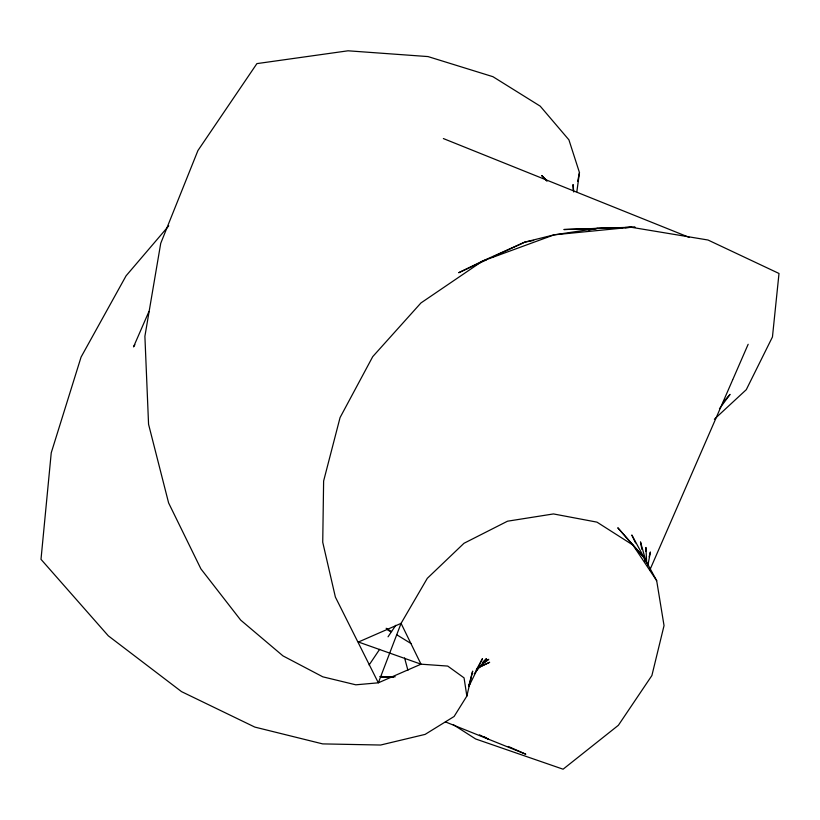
<?xml version="1.0" encoding="UTF-8"?>
<svg xmlns="http://www.w3.org/2000/svg" width="820" height="820" viewBox="0 0 820 820"><rect width="100%" height="100%" fill="white"/><g stroke="black" fill="none" stroke-linecap="round" stroke-linejoin="round"><path stroke-width="1.23" d="M645.76 551.255L645.945 547.463L646.693 563.473M576.849 191.654L579.473 172.62L568.916 139.841L540.216 106.159L492.912 76.68L428.019 56.58L348.039 50.799L256.906 63.611L197.927 150.552L160.73 243.325L144.894 336.303L148.563 424.288L168.612 502.926L200.91 568.885L240.701 620.115L282.972 655.887L322.813 676.828L355.808 684.813L378.338 682.814L420.998 664.179L447.73 666.076L464.058 677.873L466.857 696.077L454.106 716.485L425.119 734.392L380.603 745.031L322.68 743.894L254.805 727.084L181.538 691.639L108.301 635.828L41 559.332L51.24 452.804L81.077 357.069L126.075 275.827L168.756 225.838M647.872 565.595L650.393 551.983L649.153 556.852M577.649 181.292L579.473 172.62M466.857 696.077L472.668 671.098L468.62 686.371M468.671 686.555L469.757 683.593L468.691 685.889M148.953 311.477L133.527 346.88L134.88 344.728M649.655 570.453L732.731 379.701M732.947 379.209L748.158 344.287M468.855 686.432L482.498 658.614L475.989 670.504M369.123 664.979L379.639 649.327M388.044 636.802L395.763 625.311M719.447 408.76L730.056 394.399L723.383 402.036M474.216 673.743L486.496 658.583L482.99 661.924M714.384 419.194L746.292 389.664L772.45 336.969L779 273.47L708.008 240.014L631.082 227.242L563.893 229.538L622.421 227.642M479.731 666.476L488.751 659.331L482.498 663.318M477.178 668.382L489.673 662.273L478.47 667.49M486.578 259.817L458.708 272.712L482.56 261.057L524.892 242.084L554.125 234.838L597.483 228.39L622.595 227.622M492.379 257.132L524.892 242.084L533.656 240.434M588.729 230.041L597.483 228.39M631.082 227.242L554.125 234.838L482.56 261.057L420.947 302.949L372.741 356.628L340.064 417.575L323.623 481.002L322.731 542.245L335.38 597.073L378.338 682.814L401.072 623.374L427.292 578.336L463.976 543.291L507.508 521.202L553.469 513.935L596.96 522.135L632.948 545.064L644.233 557.836L645.463 561.423M395.209 676.787L380.941 676.91M624.963 227.56L635.141 227.232L625.106 227.54M381.095 676.438L393.436 677.351L379.752 676.582M443.364 138.559L689.261 237.4M445.393 721.887L525.804 754.205L508.308 746.456M479.423 734.864L488.515 739.22L484.056 736.729M386.148 628.264L391.55 631.574M396.952 634.895L410.994 643.526M387.286 629.668L390.525 631.707M453.081 724.531L475.651 738.974L563.094 769.201L618.382 725.29L651.89 675.547L664.036 625.619L656.676 580.662L631.8 534.999L635.531 542.861M546.991 180.779L541.692 175.541L546.93 181.035M656.676 580.662L632.948 545.064L617.798 527.772L644.233 557.836L645.319 561.454M646.283 562.51L640.481 541.876L641.875 549.4M404.598 657.958L407.909 670.288M573.733 192.003L573.047 184.551L573.323 190.783M401.072 623.374L358.422 642.019L420.998 664.179L401.072 623.374"/></g></svg>
